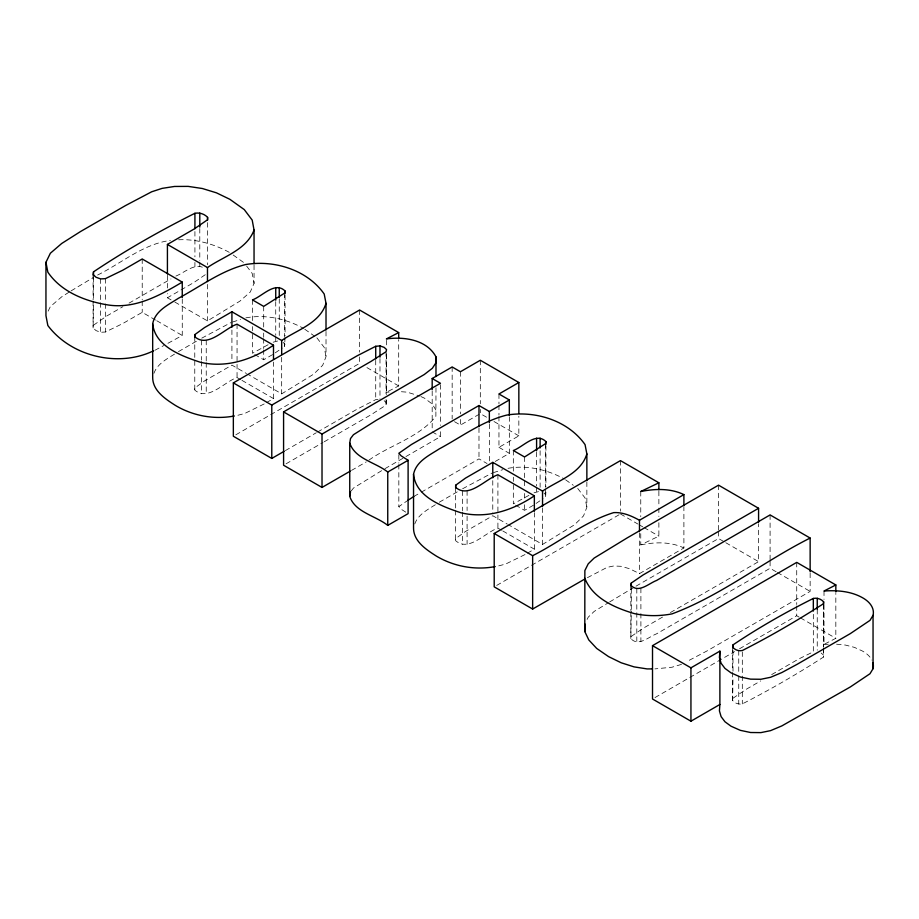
<?xml version="1.0" encoding="UTF-8"?>
<svg xmlns="http://www.w3.org/2000/svg" width="919" height="919" viewBox="0 0 919 919"><rect width="100%" height="100%" fill="white"/><g stroke="black" fill="none" stroke-linecap="round" stroke-linejoin="round"><path stroke-width="0.69" stroke-dasharray="4.59 3.45" d="M435.985 387.749L435.882 416.238C419.535 437.513 388.427 445.543 367.485 461.189M240.709 379.639L237.056 377.537C224.673 381.557 208.004 401.752 194.771 390.081L194.817 387.967L204.615 380.88L231.921 365.119L246.487 373.528M501.556 530.24L497.914 528.138C485.519 532.158 468.851 552.365 455.629 540.682L455.675 538.568L465.473 531.492L492.779 515.72L507.345 524.129M732.661 672.432L732.661 700.519C734.982 703.334 738.738 704.643 742.311 703.897C770.111 689.778 797.141 674.006 823.367 657.154L823.608 648.125M732.661 700.519L732.994 677.177M155.564 320.042L142.215 312.334L122.859 323.511L105.352 332.023L100.63 332.264L96.07 330.622L93.095 327.922L93.508 301.317M776.164 571.79L770.088 568.287L656.603 633.811C648.963 636.649 638.372 647.079 630.836 638.567L631.296 611.124M324.212 441.786L371.012 414.768L386.037 405.107L386.566 400.133M285.074 337.319L284.534 346.497L284.534 338.077M545.932 492.136L545.392 497.099L545.392 488.678M153.91 373.344C157.586 362.994 168.74 358.077 177.264 352.356M414.768 523.945C418.432 513.595 429.598 508.678 438.122 502.957M326.015 331.391L326.015 356.664L322.684 365.28L313.666 374.159L281.673 393.849L247.705 374.228M586.862 481.993L586.862 507.265L583.531 515.892L574.524 524.76L542.532 544.45L508.552 524.829M254.046 265.132L254.046 283.385L250.267 292.024L239.928 301.122L207.476 320.903L172.278 300.582M48.156 311.127L50.361 306.601L61.699 296.837L69.947 291.61M587.115 619.429L588.229 617.177L594.145 611.434L608.389 602.726M351.242 490.953L353.459 488.069L383.728 469.379M405.773 512.147L401.086 509.172L398.835 506.633L406.853 501.062M93.508 325.188L106.822 315.964L122.859 306.705M205.27 274.701L194.196 282.328L167.419 297.779L167.419 293.575M631.296 636.396L643.093 628.32L662.955 616.844M275.252 352.827L282.213 348.083M536.099 503.428L543.072 498.684M732.994 698.233L746.113 689.342L760.725 680.91M71.131 290.863L92.727 277.848M609.584 602.002L634.776 586.873M97.598 275.045C121.469 263.236 143.238 243.983 170.383 240.445M129.028 303.144L170.968 278.928M175.897 276.079C184.937 272.483 194.61 262.443 204.719 268.233M182.261 298.951L182.261 335.458L164.995 344.912M178.458 351.609L196.861 340.983M201.778 338.146L231.197 322.454M254.712 354.55L263.696 359.743L272.932 354.412M266.51 402.602L273.494 398.57L273.494 362.063M235.827 434.813L359.593 363.361L359.593 353.539M285.384 450.586L316.308 432.734M317.549 432.022L357.123 409.173L375.722 399.639L378.559 399.386M286.039 463.831L322.983 442.498M351.506 470.413L366.256 461.901M384.969 468.667L404.693 457.271M405.934 456.571L440.454 436.628L440.454 431.011M454.526 421.683L460.43 425.095L479.075 414.331M413.895 496.455L420.04 492.906M421.27 492.205L478.983 458.88L487.047 463.532M498.96 416.456L498.96 447.346L518.844 435.859L518.844 416.204M495.226 461.476L509.333 453.331L509.333 416.824M439.316 502.211L457.719 491.585M462.636 488.747L492.056 473.055M515.57 505.151L524.554 510.344L533.778 505.013M527.357 553.215L534.353 549.171L534.353 512.664M496.685 585.426L619.211 514.686M587.413 577.683L607.08 567.379L613.708 565.978L621.118 566.311L629.607 568.735L639.475 573.617L683.897 547.965L683.897 507.242M636.017 586.161L718.532 538.523L724.597 542.026M670.41 612.548L758.577 561.635L758.577 523.727M810.144 573.157L810.144 591.411L707.205 650.836L686.378 661.795M654.994 697.567L734.568 651.628M739.542 648.757L796.727 615.741L799.174 617.154M771.673 674.592L798.439 659.13L813.326 651.801L813.326 612.491M154.978 350.242L163.743 345.578M386.394 354.355L386.394 392.264L398.697 385.934L398.697 339.605M824.01 605.058L824.01 644.368L835.831 638.314L835.831 593.387M268.084 344.74L252.472 353.252L252.472 332.196M273.184 342.201L278.089 340.88M528.93 495.352L513.33 503.865L513.33 482.797M534.031 492.802L538.948 491.493M264.178 403.946L244.718 413.481L235.769 415.813M525.025 554.559L505.576 564.082L496.616 566.414M640.761 533.629L640.761 544.864L658.877 536.156L658.877 522.118M232.53 322.029L240.525 319.525M493.388 472.642L502.716 469.712M681.473 664.38L672.03 667.217L654.937 668.894M640.761 544.864C655.052 542.049 670.468 541.498 683.897 547.965M245.855 317.859C265.671 314.16 286.177 318.79 303.649 328.428M508.023 468.322C527.414 464.819 547.414 469.678 564.507 479.029M386.394 392.264L389.082 392.057M824.01 644.368L828.249 644.265M178.608 239.79C196.494 238.883 214.23 244.098 229.83 252.633M401.385 391.735L407.06 392.149L419.73 396.02M836.577 644.196L845.434 645.069L854.406 647.367L862.275 650.951A35.772 20.655 0 0 1 871.936 660.095M420.913 396.56L424.475 398.18L432.298 404.05L435.985 410.219M725.815 542.727L758.577 561.635M777.371 572.491L810.144 591.411M486.53 417.203L480.315 413.619L480.315 409.403M493.985 421.511L518.844 435.859M366.922 367.6L398.697 385.934M620.451 513.962L637.809 523.991M639.05 524.703L642.76 526.851M644.001 527.563L658.877 536.156M800.392 617.855L835.831 638.314M498.96 447.346L509.333 453.331M432.183 431.85L440.454 436.628M167.419 297.779L171.06 299.881M156.781 320.742L182.261 335.458M241.915 380.34L273.494 398.57M502.773 530.941L534.353 549.171M565.61 479.821L573.33 485.301M304.752 329.209L314.677 336.274M233.162 255.011L244.27 262.949M821.081 652.984L823.608 655.155M384.142 400.707L386.566 402.936M543.956 492.986L545.932 494.95M283.109 342.385L285.074 344.349M577.729 488.437L585.058 497.983L586.862 507.265M316.883 337.836L324.2 347.382L326.015 356.664M246.648 266.096L252.197 273.448L254.046 283.385M824.01 591.02L824.01 599.441M823.608 604.599L823.608 646.723M823.367 603.794L823.367 647.321M823.367 648.734L823.367 657.154M817.244 609.469L817.244 650.181M796.727 562.382L796.727 604.507M796.727 605.908L796.727 615.741M770.088 514.927L770.088 559.866M770.088 561.268L770.088 568.287M742.311 651.95L742.311 703.897M738.75 650.744L738.75 674.615M738.75 676.016L738.75 704.103M732.994 650.503L732.994 671.559M732.661 647.16L732.661 671.031M718.532 485.163L718.532 530.091M718.532 531.492L718.532 538.523M658.877 491.228L658.877 506.668M658.877 508.069L658.877 516.501M640.761 491.504L640.761 516.777M640.899 588.252L640.899 612.123M640.899 613.524L640.899 641.611M639.475 532.894L639.475 573.617M636.81 588.574L636.81 641.921M631.296 588.654L631.296 609.711M630.836 585.208L630.836 610.48M630.836 611.882L630.836 638.567M620.451 460.614L620.451 511.159M545.932 445.807L545.932 486.519M545.392 443.751L545.392 487.277M542.532 507.943L542.532 544.45M540.119 450.747L540.119 487.254M536.593 452.217L536.593 485.91M536.593 487.311L536.593 491.527M524.554 456.984L524.554 486.473M524.554 493.492L524.554 499.109M524.554 504.726L524.554 510.344M513.33 450.505L513.33 471.562M513.33 477.179L513.33 481.395M498.96 393.987L498.96 403.82M498.96 405.222L498.96 415.043M497.914 474.778L497.914 528.138M492.779 480.626L492.779 512.917M489.356 424.141L489.356 463.463M480.315 360.259L480.315 403.786M478.983 427.99L478.983 458.88M467.093 490.872L467.093 510.527M467.093 516.145L467.093 544.232M462.429 491.022L462.429 510.688M462.429 512.09L462.429 544.381M460.43 371.747L460.43 413.86M460.43 419.478L460.43 425.095M455.629 487.334L455.675 509.092M455.675 510.493L455.629 540.682M452.159 366.968L452.159 418.915M440.454 384.682L440.454 425.394M432.183 391.138L432.183 429.047M398.835 454.687L398.835 463.107M398.835 464.509L398.835 506.633M386.566 353.792L386.566 394.515M386.394 340.317L386.394 347.336M386.037 351.747L386.037 393.872M386.037 399.489L386.037 405.107M379.984 358.548L379.984 399.26M375.722 360.328L375.722 399.639M359.593 310.013L359.593 352.126M285.074 295.206L285.074 335.917M284.534 293.15L284.534 336.676M281.673 357.342L281.673 393.849M279.261 298.744L279.261 336.653M275.734 301.616L275.734 335.309M275.734 336.71L275.734 340.926M263.696 306.383L263.696 327.44M263.696 333.057L263.696 337.273M263.696 338.674L263.696 348.508M263.696 349.909L263.696 359.743M252.472 299.904L252.472 320.961M252.472 326.578L252.472 330.794M237.056 324.177L237.056 377.537M231.921 330.013L231.921 360.903M207.476 222.628L207.476 264.752M207.476 284.396L207.476 320.903M206.235 340.271L206.235 361.328M206.235 362.741L206.235 393.631M201.571 340.421L201.571 360.076M201.571 361.489L201.571 393.78M199.791 228.498L199.791 260.789M199.791 262.191L199.791 266.407M194.92 231.542L194.92 256.815M194.92 262.432L194.92 266.636M194.771 336.733L194.771 390.081M167.419 275.321L167.419 287.957M142.215 258.986L142.215 299.697M142.215 301.11L142.215 312.334M105.352 278.664L105.352 302.535M105.352 303.936L105.352 332.023M100.63 278.916L100.63 301.375M100.63 302.776L100.63 332.264M93.508 277.446L93.508 299.916M93.095 274.563L93.095 299.835M93.095 301.248L93.095 327.922"/><path stroke-width="1.38" d="M652.329 668.906L647.102 668.917L634.053 666.872L621.164 662.771L608.55 656.603L596.707 648.446L588.769 639.911L584.794 631.548L584.863 570.573L588.229 563.818L594.145 558.074L627.39 537.776L718.532 485.163L758.577 508.287L758.577 522.325M584.794 631.548L584.863 623.921M398.697 338.203L398.697 332.586L386.394 338.916C404.038 336.48 426.818 339.651 435.985 356.859L435.882 362.879L432.321 368.312L424.222 374.55L322.018 434.078L283.58 411.896L283.58 465.244L322.018 487.438L350.277 471.125M234.345 415.985C214.219 419.788 193.105 415.962 175.506 405.486C165.374 399.007 152.462 390.632 152.68 377.089L152.68 323.741C155.196 310.771 168.464 304.752 178.458 298.25C200.56 286.429 221.169 270.645 245.855 264.5C274.344 259.767 307.245 269.83 324.2 294.023L326.015 303.304C320.076 323.132 297.239 329.829 281.673 340.489L231.921 311.771L204.615 327.532L194.817 334.619L194.771 336.733C208.004 348.404 224.673 328.198 237.056 324.177L273.494 345.211L273.494 359.26M495.203 566.586C475.077 570.389 453.963 566.563 436.364 556.098C426.221 549.608 413.309 541.245 413.539 527.701L413.539 474.342C416.054 461.372 429.322 455.364 439.316 448.863C461.418 437.03 482.027 421.247 506.714 415.101C535.203 410.368 568.091 420.442 585.058 444.624L586.862 453.906C580.934 473.733 558.097 480.442 542.532 491.091L492.779 462.372L465.473 478.133L455.675 485.221L455.629 487.334C468.851 499.006 485.519 478.81 497.914 474.778L534.353 495.823L534.353 511.263M182.261 297.549L182.261 282.11L142.215 258.986L122.859 270.163L105.352 278.664L100.63 278.916L96.07 277.274L93.095 274.563L93.508 271.84C125.914 250.186 160.044 230.715 194.92 213.288C199.526 212.415 204.42 213.863 207.591 217.378L207.476 219.813L194.196 228.969L167.419 244.431L167.419 273.908M719.887 651.134L719.887 704.482L690.939 721.197L652.513 699.003L652.513 645.655L690.939 667.837L719.887 651.134L719.428 657.522L721.105 663.277L724.953 668.389L730.996 672.834L740.358 677.004L750.593 679.152L760.909 679.267L770.57 677.292L781.862 672.536L797.106 664.322L850.293 633.628L869.983 620.382L873.05 615.339A35.772 20.655 0 0 0 862.275 597.591C850.649 591.147 837.025 590.124 824.01 591.02L835.831 584.955L835.831 591.985M719.887 704.482L719.428 710.881L721.105 716.636L724.953 721.748L730.996 726.194L740.358 730.352L750.593 732.512L760.909 732.615L770.57 730.639L781.862 725.895L850.293 686.975L869.983 673.742L873.05 668.687L873.05 615.339M823.608 601.796L823.367 603.794C797.141 620.647 770.111 636.419 742.311 650.537C738.738 651.295 734.982 649.986 732.661 647.16L732.994 644.885C758.669 627.666 785.676 612.249 813.326 598.441C817.094 597.683 821.035 598.924 823.608 601.796L823.608 604.599M509.333 415.422L509.333 399.972L489.356 411.505L478.983 405.52L411.436 444.52L398.835 453.274L401.086 455.813L408.105 460.281L408.105 513.641L387.749 525.392C375.779 515.754 354.849 512.297 349.748 496.363L349.748 443.004L350.507 438.558L353.459 434.71L376.331 420.293L440.454 383.28L432.183 378.502L432.183 389.736M349.748 496.363L350.507 491.918M758.577 508.287L643.093 574.961L631.296 583.037L630.836 585.208C638.372 593.731 648.963 583.301 656.603 580.452L770.088 514.927L810.144 538.052L810.144 571.756M285.074 290.99L284.534 293.15L263.696 306.383L252.472 299.904C262.375 296.32 275.022 280.973 285.074 290.99L285.074 293.793M545.932 441.591L545.392 443.751L524.554 456.984L513.33 450.505C523.233 446.921 535.88 431.585 545.932 441.591L545.932 444.405M153.645 350.759C118.62 367.795 71.177 356.687 47.845 325.521L45.95 315.654L45.95 262.294L50.361 253.242L61.699 243.489L80.562 231.519L125.57 205.546L151.681 191.784L162.123 188.372L174.507 186.454L188.154 186.385L202.341 188.51L216.436 192.829L229.83 199.285L244.27 209.589L252.197 220.089L254.046 230.037C246.74 249.773 223.558 256.401 207.476 267.555L167.419 244.431M408.002 500.258L413.895 496.455M182.261 282.11C159.389 295.711 134.128 309.669 106.501 304.706C84.238 300.904 60.941 291.461 47.845 272.162L45.95 262.294M273.494 345.211C252.036 359.743 225.821 368.473 199.963 362.132C181.296 355.917 154.955 346.279 152.68 323.741M284.155 451.298L271.783 458.432L233.346 436.249L233.346 382.89L359.593 310.013L398.697 332.586M233.346 382.89L271.783 405.084L357.123 355.814L375.722 346.291L379.984 345.912L384.142 347.359L386.566 349.576L386.037 351.747L371.012 361.42L283.58 411.896M432.183 378.502L452.159 366.968L460.43 371.747L480.315 360.259L518.844 382.511L518.844 413.401M518.844 382.511L498.96 393.987L509.333 399.972M349.748 443.004C354.849 458.949 375.779 462.395 387.749 472.033L408.105 460.281M534.353 495.823C512.894 510.344 486.679 519.074 460.81 512.733C442.154 506.518 415.813 496.88 413.539 474.342M584.943 578.97L532.641 609.044L494.204 586.85L494.204 533.491L620.451 460.614L658.877 482.797L658.877 489.816M494.204 533.491L532.641 555.685C559.843 542.084 584.541 521.67 613.708 512.618C622.944 512.101 631.56 515.915 639.475 520.257L683.897 494.606L683.897 505.841M810.144 538.052C763.356 561.509 721.231 595.581 672.03 613.869C659.474 616.293 646.551 616.258 634.053 613.524C614.719 607.769 592.686 598.223 584.794 578.189M652.513 645.655L796.727 562.382L835.831 584.955M658.877 482.797L640.761 491.504C655.052 488.69 670.468 488.15 683.897 494.606M817.244 598.235L817.244 609.469M813.326 598.441L813.326 611.078M732.994 644.885L732.994 647.688M690.939 667.837L690.939 721.197M639.475 520.257L639.475 531.492M631.296 583.037L631.296 587.252M586.862 453.906L586.862 480.591M542.532 491.091L542.532 506.541M540.119 438.11L540.119 447.944M536.593 438.179L536.593 450.815M532.641 555.685L532.641 609.044M492.779 462.372L492.779 477.811M489.356 411.505L489.356 422.74M478.983 405.52L478.983 426.588M455.675 485.221L455.675 488.023M435.985 356.859L435.985 376.514M387.749 472.033L387.749 525.392M379.984 345.912L379.984 357.135M375.722 346.291L375.722 358.927M326.015 303.304L326.015 329.99M322.018 434.078L322.018 487.438M281.673 340.489L281.673 354.527M279.261 287.509L279.261 297.342M275.734 287.567L275.734 300.203M271.783 405.084L271.783 458.432M254.046 230.037L254.046 263.73M231.921 311.771L231.921 327.21M207.591 217.378L207.591 220.181M207.476 267.555L207.476 281.593M199.791 213.047L199.791 227.096M194.92 213.288L194.92 228.728M194.817 334.619L194.817 337.422M93.508 271.84L93.508 276.045M872.935 662.645A35.772 20.655 0 0 1 873.05 668.687"/></g></svg>
